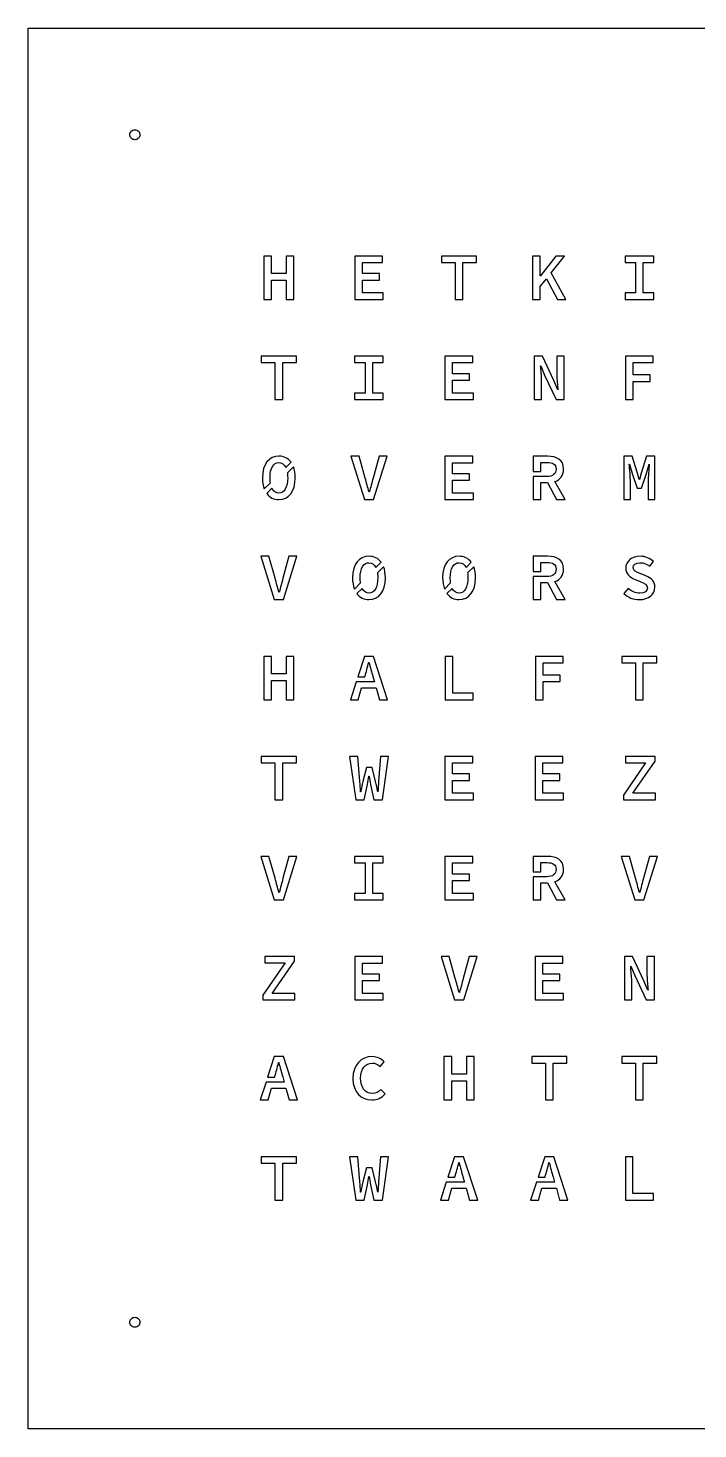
# Model space of a CAD drawing. Extents: x 10 to 430, y 10 to 430.
# Drawn here: x 10 to 210.7, y 10 to 430 of the extents above; entities that cross this region are included whole.
import ezdxf

# ---------------------------------------------------------------- set-up
doc = ezdxf.new("R2010")
doc.units = 0
for name, color, linetype in [('border', 7, 'CONTINUOUS'), ('chars', 7, 'CONTINUOUS'), ('dots_outline', 7, 'CONTINUOUS')]:
    doc.layers.add(name, color=color, linetype=linetype)

msp = doc.modelspace()

# ---------------------------------------------------------------- linework, layer by layer
at = {"layer": 'border', "color": 7}
msp.add_lwpolyline([(10, 430), (430, 430), (430, 10), (10, 10)], close=True, dxfattribs=at)
at = {"layer": 'chars', "color": 7}
for points in [[(80.600211, 348.632289), (82.906021, 348.632289), (82.906021, 354.396815), (87.358621, 354.396815), (87.358621, 348.632289), (89.664431, 348.632289), (89.664431, 361.632289), (87.358621, 361.632289), (87.358621, 356.404461), (82.906021, 356.404461), (82.906021, 361.632289), (80.600211, 361.632289)], [(107.868559, 348.632288), (116.396082, 348.632288), (116.396082, 350.5803), (110.174369, 350.5803), (110.174369, 354.416692), (115.282932, 354.416692), (115.282932, 356.364704), (110.174369, 356.364704), (110.174369, 359.684276), (116.197305, 359.684276), (116.197305, 361.632288), (107.868559, 361.632288)], [(137.97941, 348.632288), (140.28522, 348.632288), (140.28522, 359.684276), (144.38003, 359.684276), (144.38003, 361.632288), (133.88461, 361.632288), (133.88461, 359.684276), (137.97941, 359.684276)], [(161.113205, 348.632288), (163.458775, 348.632288), (163.458775, 352.468679), (165.307395, 354.814245), (168.587215, 348.632288), (171.151435, 348.632288), (166.718705, 356.583358), (170.734005, 361.632288), (168.149905, 361.632288), (163.518405, 355.728618), (163.458805, 355.728618), (163.458805, 361.632288), (161.113235, 361.632288)], [(188.838735, 348.632288), (197.425885, 348.632288), (197.425885, 350.5803), (194.285215, 350.5803), (194.285215, 359.684276), (197.425885, 359.684276), (197.425885, 361.632288), (188.838735, 361.632288), (188.838735, 359.684276), (191.979405, 359.684276), (191.979405, 350.5803), (188.838735, 350.5803)], [(83.979415, 318.63226), (86.285226, 318.63226), (86.285226, 329.68425), (90.380027, 329.68425), (90.380027, 331.63226), (79.884614, 331.63226), (79.884614, 329.68425), (83.979415, 329.68425)], [(107.838745, 318.63226), (116.425895, 318.63226), (116.425895, 320.58028), (113.285225, 320.58028), (113.285225, 329.68425), (116.425895, 329.68425), (116.425895, 331.63226), (107.838745, 331.63226), (107.838745, 329.68425), (110.979415, 329.68425), (110.979415, 320.58028), (107.838745, 320.58028)], [(134.86856, 318.63226), (143.39608, 318.63226), (143.39608, 320.580273), (137.17437, 320.580273), (137.17437, 324.416664), (142.28293, 324.416664), (142.28293, 326.364676), (137.17437, 326.364676), (137.17437, 329.684248), (143.19731, 329.684248), (143.19731, 331.63226), (134.86856, 331.63226)], [(188.97788, 318.63226), (191.28369, 318.63226), (191.28369, 324.05887), (196.39225, 324.05887), (196.39225, 326.00688), (191.28369, 326.00688), (191.28369, 329.68425), (197.28674, 329.68425), (197.28674, 331.63226), (188.97788, 331.63226)], [(85.132077, 301.63215)], [(89.520937, 298.46025)], [(134.86855, 288.63229), (143.39608, 288.63229), (143.39608, 290.580302), (137.17436, 290.580302), (137.17436, 294.416693), (142.28293, 294.416693), (142.28293, 296.364706), (137.17436, 296.364706), (137.17436, 299.684278), (143.1973, 299.684278), (143.1973, 301.63229), (134.86855, 301.63229)], [(112.13208, 271.63213)], [(139.13208, 271.63213)], [(116.52094, 268.46023)], [(143.52094, 268.46023)], [(193.15149, 258.63227)], [(80.60021, 228.63229), (82.906021, 228.63229), (82.906021, 234.39682), (87.35862, 234.39682), (87.35862, 228.63229), (89.664431, 228.63229), (89.664431, 241.63229), (87.35862, 241.63229), (87.35862, 236.40447), (82.906021, 236.40447), (82.906021, 241.63229), (80.60021, 241.63229)], [(134.93813, 228.63229), (143.32651, 228.63229), (143.32651, 230.58031), (137.22406, 230.58031), (137.22406, 241.63229), (134.93813, 241.63229)], [(161.97788, 228.63229), (164.28369, 228.63229), (164.28369, 234.05889), (169.39225, 234.05889), (169.39225, 236.00691), (164.28369, 236.00691), (164.28369, 239.68428), (170.28675, 239.68428), (170.28675, 241.63229), (161.97788, 241.63229)], [(191.9794, 228.63229), (194.28521, 228.63229), (194.28521, 239.684278), (198.38002, 239.684278), (198.38002, 241.63229), (187.8846, 241.63229), (187.8846, 239.684278), (191.9794, 239.684278)], [(83.97941, 198.6323), (86.28522, 198.6323), (86.28522, 209.684288), (90.38003, 209.684288), (90.38003, 211.6323), (79.88461, 211.6323), (79.88461, 209.684288), (83.97941, 209.684288)], [(134.86855, 198.6323), (143.39608, 198.6323), (143.39608, 200.580312), (137.17436, 200.580312), (137.17436, 204.416703), (142.28293, 204.416703), (142.28293, 206.364716), (137.17436, 206.364716), (137.17436, 209.684288), (143.1973, 209.684288), (143.1973, 211.6323), (134.86855, 211.6323)], [(161.868555, 198.6323), (170.396085, 198.6323), (170.396085, 200.580312), (164.174365, 200.580312), (164.174365, 204.416703), (169.282935, 204.416703), (169.282935, 206.364716), (164.174365, 206.364716), (164.174365, 209.684288), (170.197305, 209.684288), (170.197305, 211.6323), (161.868555, 211.6323)], [(188.341793, 198.6323), (197.922833, 198.6323), (197.922833, 200.58032), (191.164423, 200.58032), (197.843322, 210.24087), (197.843322, 211.6323), (188.938123, 211.6323), (188.938123, 209.70417), (195.000815, 209.70417), (188.341793, 200.02374)], [(107.838745, 168.632278), (116.425895, 168.632278), (116.425895, 170.58029), (113.285225, 170.58029), (113.285225, 179.684266), (116.425895, 179.684266), (116.425895, 181.632278), (107.838745, 181.632278), (107.838745, 179.684266), (110.979415, 179.684266), (110.979415, 170.58029), (107.838745, 170.58029)], [(134.86855, 168.63228), (143.39608, 168.63228), (143.39608, 170.580292), (137.17436, 170.580292), (137.17436, 174.416683), (142.28293, 174.416683), (142.28293, 176.364696), (137.17436, 176.364696), (137.17436, 179.684268), (143.1973, 179.684268), (143.1973, 181.63228), (134.86855, 181.63228)], [(80.341801, 138.63229), (89.922841, 138.63229), (89.922841, 140.58031), (83.164431, 140.58031), (89.84333, 150.24086), (89.84333, 151.63229), (80.938131, 151.63229), (80.938131, 149.70416), (87.000823, 149.70416), (80.341801, 140.02373)], [(107.86855, 138.63229), (116.39608, 138.63229), (116.39608, 140.580302), (110.17436, 140.580302), (110.17436, 144.416693), (115.28293, 144.416693), (115.28293, 146.364706), (110.17436, 146.364706), (110.17436, 149.684278), (116.1973, 149.684278), (116.1973, 151.63229), (107.86855, 151.63229)], [(161.868555, 138.63229), (170.396085, 138.63229), (170.396085, 140.580302), (164.174365, 140.580302), (164.174365, 144.416693), (169.282935, 144.416693), (169.282935, 146.364706), (164.174365, 146.364706), (164.174365, 149.684278), (170.197305, 149.684278), (170.197305, 151.63229), (161.868555, 151.63229)], [(134.600209, 108.63229), (136.90602, 108.63229), (136.90602, 114.39682), (141.358619, 114.39682), (141.358619, 108.63229), (143.66443, 108.63229), (143.66443, 121.63229), (141.358619, 121.63229), (141.358619, 116.40447), (136.90602, 116.40447), (136.90602, 121.63229), (134.600209, 121.63229)], [(164.97941, 108.632294), (167.28522, 108.632294), (167.28522, 119.684282), (171.38003, 119.684282), (171.38003, 121.632294), (160.88461, 121.632294), (160.88461, 119.684282), (164.97941, 119.684282)], [(191.979409, 108.63229), (194.28522, 108.63229), (194.28522, 119.68428), (198.380021, 119.68428), (198.380021, 121.63229), (187.884608, 121.63229), (187.884608, 119.68428), (191.979409, 119.68428)], [(112.956805, 108.63229)], [(83.97941, 78.632294), (86.28522, 78.632294), (86.28522, 89.684282), (90.38003, 89.684282), (90.38003, 91.632294), (79.88461, 91.632294), (79.88461, 89.684282), (83.97941, 89.684282)], [(188.93812, 78.63229), (197.3265, 78.63229), (197.3265, 80.58031), (191.22405, 80.58031), (191.22405, 91.63229), (188.93812, 91.63229)]]:
    msp.add_lwpolyline(points, close=True, dxfattribs=at)
for points in [[(168.73628, 321.554279), (168.67668, 321.554279), (167.50389, 324.337153), (164.06506, 331.63226), (161.63998, 331.63226), (161.63998, 318.63226)], [(163.52836, 328.710242), (163.58796, 328.710242), (164.76074, 325.947245), (168.19958, 318.63226), (170.62466, 318.63226), (170.62466, 331.63226), (168.41824, 331.63226), (168.41824, 325.987)], [(161.63998, 318.63226), (163.8464, 318.63226), (163.8464, 324.317276)], [(87.199137, 298.25975), (88.777847, 299.83846)], [(89.520957, 298.46025), (87.679197, 296.6185)], [(110.9993, 295.09254), (109.17056, 301.63229), (106.7256, 301.63229), (110.78064, 288.63229)], [(110.78064, 288.63229), (113.50388, 288.63229), (117.53905, 301.63229), (115.1736, 301.63229), (113.36474, 295.09254)], [(161.31193, 301.63215), (161.31193, 297.04948), (163.61775, 297.04948), (163.61775, 299.78368), (165.40678, 299.78368)], [(165.64554, 301.63215), (161.31193, 301.63215)], [(195.77603, 293.879996), (195.77603, 288.63229), (197.80355, 288.63229), (197.80355, 301.63229), (195.25921, 301.63229), (193.68887, 296.563483), (193.17205, 294.61547), (193.09255, 294.61547), (192.55586, 296.563483), (191.0054, 301.63229), (188.46106, 301.63229), (188.46112, 288.63229)], [(190.11096, 299.207214), (190.17056, 299.207214), (191.0253, 296.185807), (192.43661, 292.071128), (193.74854, 292.071128), (195.17973, 296.185807), (196.05435, 299.207214), (196.11395, 299.207214)], [(165.40678, 295.54983), (163.61775, 295.54983), (161.31193, 295.54983), (161.31193, 288.63243), (163.61775, 288.63243), (163.61775, 293.72101), (165.56595, 293.72101), (168.34873, 288.63243), (170.95271, 288.63243), (167.85158, 294.05897)], [(80.757136, 291.81776), (82.594246, 293.65486)], [(83.077386, 292.01672), (81.499726, 290.43904)], [(112.23171, 290.85859), (112.15221, 290.85859)], [(188.46112, 288.63229), (190.44888, 288.63229), (190.44888, 293.879996)], [(83.9993, 265.092514), (82.17056, 271.63227), (79.7256, 271.63227), (83.78064, 258.63227)], [(83.78064, 258.63227), (86.50388, 258.63227), (90.53905, 271.63227), (88.1736, 271.63227), (86.36474, 265.092514)], [(114.19913, 268.25973), (115.77785, 269.83844)], [(141.19914, 268.25973), (142.77785, 269.83844)], [(161.31193, 271.63213), (161.31193, 267.04946), (163.61776, 267.04946), (163.61776, 269.78366), (165.40678, 269.78366)], [(165.64554, 271.63213), (161.31193, 271.63213)], [(196.25768, 268.62195), (197.40812, 270.04083)], [(116.52096, 268.46023), (114.6792, 266.61848)], [(143.52096, 268.46023), (141.6792, 266.61848)], [(165.40678, 265.54981), (163.61776, 265.54981), (161.31193, 265.54981), (161.31193, 258.63241), (163.61776, 258.63241), (163.61776, 263.72099), (165.56595, 263.72099), (168.34873, 258.63241), (170.95271, 258.63241), (167.85158, 264.05895)], [(191.71343, 264.76797), (193.41992, 264.02018)], [(195.06889, 265.74584), (193.41992, 266.45528)], [(85.23171, 260.858569), (85.15221, 260.858569)], [(107.75714, 261.81774), (109.59425, 263.65484)], [(110.07739, 262.0167), (108.49973, 260.43902)], [(134.75713, 261.81774), (136.59424, 263.65484)], [(137.07738, 262.0167), (135.49972, 260.43902)], [(189.77686, 261.98773), (188.47302, 260.47298)], [(113.28548, 235.5498), (113.74282, 233.95972), (111.8649, 233.95972), (110.44276, 233.95972), (108.29354, 233.95972), (106.56651, 228.63243), (108.91211, 228.63243), (109.926, 232.15056), (114.25958, 232.15056), (115.25332, 228.63243), (117.69813, 228.63243), (113.48444, 241.63215), (110.78074, 241.63215)], [(110.78074, 241.63215), (108.77983, 235.4594), (110.87428, 235.4594), (110.90008, 235.5498)], [(112.05298, 239.84308), (112.13258, 239.84308)], [(109.428958, 204.09866), (108.772995, 211.6323), (106.308163, 211.6323), (108.156787, 198.6323)], [(112.589506, 203.24392), (113.603267, 198.6323), (116.207243, 198.6323), (117.956478, 211.6323), (115.63079, 211.6323), (114.994705, 204.09866)], [(114.120087, 204.09866), (113.106326, 208.31273), (111.376968, 208.31273), (110.303573, 204.09866)], [(108.156787, 198.6323), (110.721007, 198.6323), (111.714891, 203.24392)], [(112.112445, 205.669), (112.172075, 205.669)], [(109.667488, 200.97787), (109.607858, 200.97787)], [(114.835683, 200.97787), (114.756173, 200.97787)], [(83.9993, 175.09253), (82.17056, 181.63228), (79.7256, 181.63228), (83.78064, 168.63228)], [(83.78064, 168.63228), (86.50388, 168.63228), (90.53905, 181.63228), (88.1736, 181.63228), (86.36474, 175.09253)], [(161.31193, 181.63214), (161.31193, 177.04947), (163.61776, 177.04947), (163.61776, 179.78367), (165.40678, 179.78367)], [(165.64554, 181.63214), (161.31193, 181.63214)], [(191.999285, 175.09253), (190.170545, 181.63228), (187.725585, 181.63228), (191.780625, 168.63228)], [(191.780625, 168.63228), (194.503865, 168.63228), (198.539035, 181.63228), (196.173585, 181.63228), (194.364725, 175.09253)], [(165.40678, 175.54982), (163.61776, 175.54982), (161.31193, 175.54982), (161.31193, 168.63242), (163.61776, 168.63242), (163.61776, 173.721), (165.56595, 173.721), (168.34873, 168.63242), (170.95271, 168.63242), (167.85158, 174.05896)], [(85.23171, 170.85858), (85.15221, 170.85858)], [(193.231695, 170.85858), (193.152195, 170.85858)], [(137.99929, 145.09254), (136.17055, 151.63229), (133.72559, 151.63229), (137.78063, 138.63229)], [(137.78063, 138.63229), (140.50387, 138.63229), (144.53904, 151.63229), (142.17359, 151.63229), (140.36473, 145.09254)], [(195.73627, 141.554308), (195.67667, 141.554308), (194.50388, 144.337182), (191.06505, 151.632289), (188.63997, 151.632289), (188.63997, 138.632289)], [(190.52835, 148.710271), (190.58795, 148.710271), (191.76073, 145.947274), (195.19957, 138.632289), (197.62465, 138.632289), (197.62465, 151.632289), (195.41823, 151.632289), (195.41823, 145.987029)], [(188.63997, 138.632289), (190.84639, 138.632289), (190.84639, 144.317305)], [(139.2317, 140.85859), (139.1522, 140.85859)], [(86.285482, 115.5498), (86.742822, 113.95972), (84.864901, 113.95972), (83.442761, 113.95972), (81.293541, 113.95972), (79.566511, 108.63243), (81.912111, 108.63243), (82.926001, 112.15056), (87.259581, 112.15056), (88.253321, 108.63243), (90.698131, 108.63243), (86.484441, 121.63215), (83.780741, 121.63215)], [(83.780741, 121.63215), (81.779831, 115.4594), (83.874281, 115.4594), (83.900081, 115.5498)], [(85.052981, 119.84308), (85.132581, 119.84308)], [(115.468605, 118.67949), (116.695745, 120.06002)], [(116.945005, 110.45382), (115.717865, 111.81518)], [(109.428958, 84.09865), (108.772995, 91.63229), (106.308163, 91.63229), (108.156787, 78.63229)], [(114.120087, 84.09865), (113.106326, 88.31272), (111.376968, 88.31272), (110.303573, 84.09865)], [(112.589506, 83.24391), (113.603267, 78.63229), (116.207243, 78.63229), (117.956478, 91.63229), (115.63079, 91.63229), (114.994705, 84.09865)], [(140.28548, 85.5498), (140.74282, 83.95972), (138.8649, 83.95972), (137.44276, 83.95972), (135.29354, 83.95972), (133.56651, 78.63243), (135.91211, 78.63243), (136.926, 82.15056), (141.25958, 82.15056), (142.25332, 78.63243), (144.69813, 78.63243), (140.48444, 91.63215), (137.78074, 91.63215)], [(137.78074, 91.63215), (135.77983, 85.4594), (137.87428, 85.4594), (137.90008, 85.5498)], [(139.05298, 89.84308), (139.13258, 89.84308)], [(167.28548, 85.5498), (167.74282, 83.95972), (165.8649, 83.95972), (164.44276, 83.95972), (162.29354, 83.95972), (160.56651, 78.63243), (162.91211, 78.63243), (163.926, 82.15056), (168.25958, 82.15056), (169.25332, 78.63243), (171.69813, 78.63243), (167.48444, 91.63215), (164.78074, 91.63215)], [(164.78074, 91.63215), (162.77983, 85.4594), (164.87428, 85.4594), (164.90008, 85.5498)], [(166.05298, 89.84308), (166.13258, 89.84308)], [(112.112445, 85.66899), (112.172075, 85.66899)], [(108.156787, 78.63229), (110.721007, 78.63229), (111.714891, 83.24391)], [(109.667488, 80.97786), (109.607858, 80.97786)], [(114.835683, 80.97786), (114.756173, 80.97786)]]:
    msp.add_lwpolyline(points, dxfattribs=at)
for points in [[(163.8464, 324.317276), (163.8464, 325.768346), (163.62775, 327.318805), (163.52836, 328.710242)], [(168.41824, 325.987), (168.41824, 324.53593), (168.63689, 322.886083), (168.73628, 321.554279)], [(85.132077, 301.63215), (82.217617, 301.63215), (80.204716, 299.31207), (80.204716, 295.18965)], [(82.486246, 295.18965), (82.486246, 298.06576), (83.521457, 299.69584), (85.132077, 299.69584)], [(88.777847, 299.83846), (87.906416, 301.00937), (86.640307, 301.63215), (85.132077, 301.63215)], [(85.132077, 299.69584), (86.023826, 299.69584), (86.738147, 299.1939), (87.199137, 298.25975)], [(90.059926, 295.18965), (90.059926, 296.45544), (89.868366, 297.5493), (89.520937, 298.46025)], [(165.40678, 299.78368), (167.19576, 299.78368), (168.16993, 299.26688), (168.16993, 297.77605)], [(170.43593, 297.77605), (170.43593, 300.67819), (168.34889, 301.63215), (165.64554, 301.63215)], [(190.44888, 293.879996), (190.44888, 295.251556), (190.25011, 297.935042), (190.11096, 299.207214)], [(196.11395, 299.207214), (195.99468, 297.935042), (195.77603, 295.251556), (195.77603, 293.879996)], [(80.204716, 295.18965), (80.204716, 293.88181), (80.400136, 292.75285), (80.757136, 291.81776)], [(82.594246, 293.65486), (82.523246, 294.1189), (82.486246, 294.63108), (82.486246, 295.18965)], [(87.778397, 295.18965), (87.778397, 292.23685), (86.742687, 290.56874), (85.132056, 290.56874)], [(85.132056, 288.63243), (88.046496, 288.63243), (90.059926, 290.99054), (90.059926, 295.18965)], [(87.679197, 296.6185), (87.743697, 296.18357), (87.778397, 295.70769), (87.778397, 295.18965)], [(112.15221, 290.85859), (111.7149, 292.34942), (111.41673, 293.62159), (110.9993, 295.09254)], [(113.36474, 295.09254), (112.96718, 293.62159), (112.66902, 292.34942), (112.23171, 290.85859)], [(168.16993, 297.77605), (168.16993, 296.3051), (167.19576, 295.54983), (165.40678, 295.54983)], [(167.85158, 294.05897), (169.40207, 294.59566), (170.43593, 295.80817), (170.43593, 297.77605)], [(81.499726, 290.43904), (82.370707, 289.25894), (83.631236, 288.63243), (85.132056, 288.63243)], [(85.132056, 290.56874), (84.247767, 290.56874), (83.538736, 291.07448), (83.077386, 292.01672)], [(112.13208, 271.63213), (109.21762, 271.63213), (107.20472, 269.31205), (107.20472, 265.18963)], [(109.48625, 265.18963), (109.48625, 268.06574), (110.52146, 269.69582), (112.13208, 269.69582)], [(115.77785, 269.83844), (114.90641, 271.00935), (113.6403, 271.63213), (112.13208, 271.63213)], [(112.13208, 269.69582), (113.02383, 269.69582), (113.73815, 269.19388), (114.19913, 268.25973)], [(139.13208, 271.63213), (136.21762, 271.63213), (134.20471, 269.31205), (134.20471, 265.18963)], [(136.48624, 265.18963), (136.48624, 268.06574), (137.52146, 269.69582), (139.13208, 269.69582)], [(142.77785, 269.83844), (141.90641, 271.00935), (140.64031, 271.63213), (139.13208, 271.63213)], [(139.13208, 269.69582), (140.02382, 269.69582), (140.73815, 269.19388), (141.19914, 268.25973)], [(165.40678, 269.78366), (167.19576, 269.78366), (168.16994, 269.26686), (168.16994, 267.77603)], [(170.43593, 267.77603), (170.43593, 270.67817), (168.3489, 271.63213), (165.64554, 271.63213)], [(193.38158, 271.63227), (190.83143, 271.63227), (189.02907, 270.09835), (189.02907, 268.10425)], [(191.27243, 268.21929), (191.27243, 269.15882), (192.07774, 269.69569), (193.26653, 269.69569)], [(193.26653, 269.69569), (194.53202, 269.69569), (195.41402, 269.29304), (196.25768, 268.62195)], [(197.40812, 270.04083), (196.37273, 271.0187), (194.9155, 271.63227), (193.38158, 271.63227)], [(85.15221, 260.858569), (84.7149, 262.349395), (84.41673, 263.621566), (83.9993, 265.092514)], [(86.36474, 265.092514), (85.96718, 263.621566), (85.66902, 262.349395), (85.23171, 260.858569)], [(107.20472, 265.18963), (107.20472, 263.88179), (107.40014, 262.75283), (107.75714, 261.81774)], [(109.59425, 263.65484), (109.52325, 264.11888), (109.48625, 264.63106), (109.48625, 265.18963)], [(114.7784, 265.18963), (114.7784, 262.23683), (113.74269, 260.56872), (112.13206, 260.56872)], [(112.13206, 258.63241), (115.0465, 258.63241), (117.05993, 260.99052), (117.05993, 265.18963)], [(114.6792, 266.61848), (114.7437, 266.18355), (114.7784, 265.70767), (114.7784, 265.18963)], [(117.05993, 265.18963), (117.05993, 266.45542), (116.86837, 267.54928), (116.52094, 268.46023)], [(134.20471, 265.18963), (134.20471, 263.88179), (134.40013, 262.75283), (134.75713, 261.81774)], [(136.59424, 263.65484), (136.52324, 264.11888), (136.48624, 264.63106), (136.48624, 265.18963)], [(141.7784, 265.18963), (141.7784, 262.23683), (140.74269, 260.56872), (139.13205, 260.56872)], [(139.13205, 258.63241), (142.04649, 258.63241), (144.05992, 260.99052), (144.05992, 265.18963)], [(141.6792, 266.61848), (141.7437, 266.18355), (141.7784, 265.70767), (141.7784, 265.18963)], [(144.05992, 265.18963), (144.05992, 266.45542), (143.86836, 267.54928), (143.52094, 268.46023)], [(168.16994, 267.77603), (168.16994, 266.30508), (167.19576, 265.54981), (165.40678, 265.54981)], [(167.85158, 264.05895), (169.40208, 264.59564), (170.43593, 265.80815), (170.43593, 267.77603)], [(189.02907, 268.10425), (189.02907, 266.26354), (190.39042, 265.28566), (191.71343, 264.76797)], [(193.41992, 266.45528), (192.28865, 266.89628), (191.27243, 267.26059), (191.27243, 268.21929)], [(197.7916, 262.35204), (197.7916, 264.17357), (196.66034, 265.1131), (195.06889, 265.74584)], [(108.49973, 260.43902), (109.37071, 259.25892), (110.63124, 258.63241), (112.13206, 258.63241)], [(112.13206, 260.56872), (111.24777, 260.56872), (110.53874, 261.07446), (110.07739, 262.0167)], [(135.49972, 260.43902), (136.37072, 259.25892), (137.63124, 258.63241), (139.13205, 258.63241)], [(139.13205, 260.56872), (138.24777, 260.56872), (137.53873, 261.07446), (137.07738, 262.0167)], [(188.47302, 260.47298), (189.71933, 259.30336), (191.38747, 258.63227), (193.15149, 258.63227)], [(193.28571, 260.56885), (191.9627, 260.56885), (190.71638, 261.14407), (189.77686, 261.98773)], [(193.15149, 258.63227), (196.06594, 258.63227), (197.7916, 260.31959), (197.7916, 262.35204)], [(195.52907, 262.0836), (195.52907, 261.20159), (194.74293, 260.56885), (193.28571, 260.56885)], [(193.41992, 264.02018), (194.66624, 263.50248), (195.52907, 263.19569), (195.52907, 262.0836)], [(110.90008, 235.5498), (111.29764, 236.92136), (111.69518, 238.39201), (112.05298, 239.84308)], [(112.13258, 239.84308), (112.49038, 238.39201), (112.90781, 236.92136), (113.28548, 235.5498)], [(109.607858, 200.97787), (109.568098, 202.19041), (109.508468, 203.00539), (109.428958, 204.09866)], [(110.303573, 204.09866), (110.065041, 203.00539), (109.886142, 202.19041), (109.667488, 200.97787)], [(111.714891, 203.24392), (111.89379, 204.05891), (111.993179, 204.87389), (112.112445, 205.669)], [(112.172075, 205.669), (112.251585, 204.87389), (112.410607, 204.05891), (112.589506, 203.24392)], [(114.756173, 200.97787), (114.557396, 202.21029), (114.378497, 203.02527), (114.120087, 204.09866)], [(114.994705, 204.09866), (114.915195, 203.02527), (114.895315, 202.21029), (114.835683, 200.97787)], [(170.43593, 177.77604), (170.43593, 180.67818), (168.3489, 181.63214), (165.64554, 181.63214)], [(165.40678, 179.78367), (167.19576, 179.78367), (168.16994, 179.26687), (168.16994, 177.77604)], [(168.16994, 177.77604), (168.16994, 176.30509), (167.19576, 175.54982), (165.40678, 175.54982)], [(167.85158, 174.05896), (169.40208, 174.59565), (170.43593, 175.80816), (170.43593, 177.77604)], [(85.15221, 170.85858), (84.7149, 172.34941), (84.41673, 173.62158), (83.9993, 175.09253)], [(86.36474, 175.09253), (85.96718, 173.62158), (85.66902, 172.34941), (85.23171, 170.85858)], [(193.152195, 170.85858), (192.714885, 172.34941), (192.416715, 173.62158), (191.999285, 175.09253)], [(194.364725, 175.09253), (193.967165, 173.62158), (193.669005, 172.34941), (193.231695, 170.85858)], [(190.84639, 144.317305), (190.84639, 145.768375), (190.62774, 147.318834), (190.52835, 148.710271)], [(139.1522, 140.85859), (138.71489, 142.34942), (138.41672, 143.62159), (137.99929, 145.09254)], [(140.36473, 145.09254), (139.96717, 143.62159), (139.66901, 142.34942), (139.2317, 140.85859)], [(195.41823, 145.987029), (195.41823, 144.535959), (195.63688, 142.886112), (195.73627, 141.554308)], [(83.900081, 115.5498), (84.297641, 116.92136), (84.695181, 118.39201), (85.052981, 119.84308)], [(85.132581, 119.84308), (85.490381, 118.39201), (85.907811, 116.92136), (86.285482, 115.5498)], [(113.110195, 121.63229), (109.793085, 121.63229), (107.319635, 119.19718), (107.319635, 115.09394)], [(109.601345, 115.15146), (109.601345, 117.97005), (111.020225, 119.69571), (113.110195, 119.69571)], [(116.695745, 120.06002), (115.909605, 120.8845), (114.663295, 121.63229), (113.110195, 121.63229)], [(113.110195, 119.69571), (114.088075, 119.69571), (114.835865, 119.29305), (115.468605, 118.67949)], [(107.319635, 115.09394), (107.319635, 110.93317), (109.850615, 108.63229), (112.956805, 108.63229)], [(113.167715, 110.56887), (111.020225, 110.56887), (109.601345, 112.29453), (109.601345, 115.15146)], [(112.956805, 108.63229), (114.624945, 108.63229), (115.947955, 109.2842), (116.945005, 110.45382)], [(115.717865, 111.81518), (115.008425, 111.02904), (114.183945, 110.56887), (113.167715, 110.56887)], [(137.90008, 85.5498), (138.29764, 86.92136), (138.69518, 88.39201), (139.05298, 89.84308)], [(139.13258, 89.84308), (139.49038, 88.39201), (139.90781, 86.92136), (140.28548, 85.5498)], [(164.90008, 85.5498), (165.29764, 86.92136), (165.69518, 88.39201), (166.05298, 89.84308)], [(166.13258, 89.84308), (166.49038, 88.39201), (166.90781, 86.92136), (167.28548, 85.5498)], [(109.607858, 80.97786), (109.568098, 82.1904), (109.508468, 83.00538), (109.428958, 84.09865)], [(110.303573, 84.09865), (110.065041, 83.00538), (109.886142, 82.1904), (109.667488, 80.97786)], [(111.714891, 83.24391), (111.89379, 84.0589), (111.993179, 84.87388), (112.112445, 85.66899)], [(112.172075, 85.66899), (112.251585, 84.87388), (112.410607, 84.0589), (112.589506, 83.24391)], [(114.756173, 80.97786), (114.557396, 82.21028), (114.378497, 83.02526), (114.120087, 84.09865)], [(114.994705, 84.09865), (114.915195, 83.02526), (114.895315, 82.21028), (114.835683, 80.97786)]]:
    msp.add_open_spline(points, degree=3, dxfattribs=at)
at = {"layer": 'dots_outline', "color": 7}
for points in [[(43.5, 398)], [(43.5, 42)]]:
    msp.add_lwpolyline(points, close=True, dxfattribs=at)
for points in [[(40.5, 398), (40.5, 398.397825), (40.658035, 398.779356), (40.93934, 399.06066)], [(40.93934, 399.06066), (41.220644, 399.341965), (41.602175, 399.5), (42, 399.5)], [(42, 399.5), (42.397825, 399.5), (42.779356, 399.341965), (43.06066, 399.06066)], [(43.06066, 399.06066), (43.341965, 398.779356), (43.5, 398.397825), (43.5, 398)], [(40.93934, 396.93934), (40.658035, 397.220644), (40.5, 397.602175), (40.5, 398)], [(42, 396.5), (41.602175, 396.5), (41.220644, 396.658035), (40.93934, 396.93934)], [(43.06066, 396.93934), (42.779356, 396.658035), (42.397825, 396.5), (42, 396.5)], [(43.5, 398), (43.5, 397.602175), (43.341965, 397.220644), (43.06066, 396.93934)], [(40.5, 42), (40.5, 42.397825), (40.658035, 42.779356), (40.93934, 43.06066)], [(40.93934, 40.93934), (40.658035, 41.220644), (40.5, 41.602175), (40.5, 42)], [(40.93934, 43.06066), (41.220644, 43.341965), (41.602175, 43.5), (42, 43.5)], [(42, 43.5), (42.397825, 43.5), (42.779356, 43.341965), (43.06066, 43.06066)], [(43.06066, 43.06066), (43.341965, 42.779356), (43.5, 42.397825), (43.5, 42)], [(43.5, 42), (43.5, 41.602175), (43.341965, 41.220644), (43.06066, 40.93934)], [(42, 40.5), (41.602175, 40.5), (41.220644, 40.658035), (40.93934, 40.93934)], [(43.06066, 40.93934), (42.779356, 40.658035), (42.397825, 40.5), (42, 40.5)]]:
    msp.add_open_spline(points, degree=3, dxfattribs=at)

doc.saveas('drawing.dxf')
